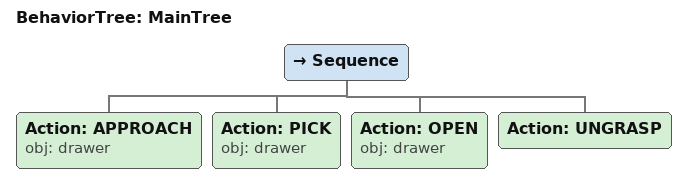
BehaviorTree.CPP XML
<root main_tree_to_execute="MainTree">
  <BehaviorTree ID="MainTree">
    <Sequence>
      <!-- Approach drawer -->
      <Action ID="APPROACH" obj="drawer" />
      <!-- Pick drawer -->
      <Action ID="PICK" obj="drawer" />
      <!-- Open drawer -->
      <Action ID="OPEN" obj="drawer" />
      <!-- Ungrasp -->
      <Action ID="UNGRASP" />
    </Sequence>
  </BehaviorTree>
</root>
